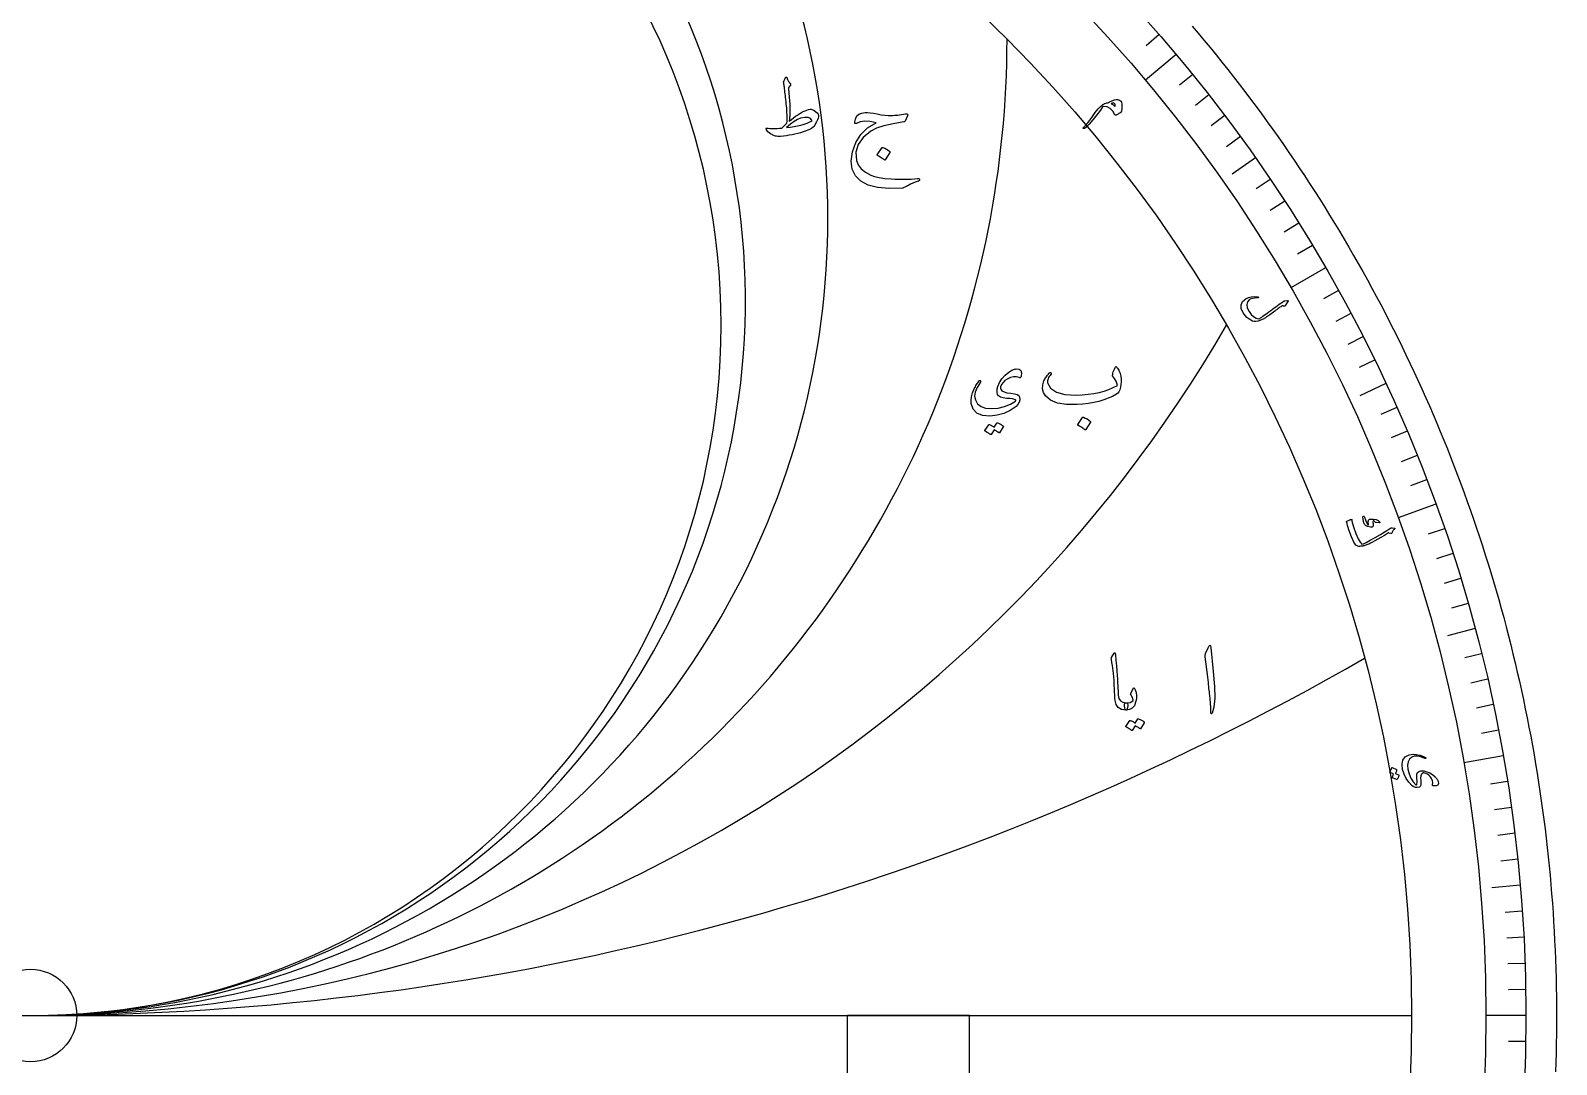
# Model space of a CAD drawing. Header units: millimetres. Extents: x -150 to 150, y -150 to 184.
# Drawn here: x 0 to 150, y -4.8 to 96.8 of the extents above; entities that cross this region are included whole.
import ezdxf

# ---------------------------------------------------------------- set-up
doc = ezdxf.new("R2010")
doc.units = ezdxf.units.MM
for name, color, linetype in [('CUT_INNER', 6, 'Continuous'), ('CUT_OUTER', 1, 'Continuous'), ('ENGRAVE', 7, 'Continuous'), ('ENGRAVE_FINE', 8, 'Continuous'), ('TEXT', 5, 'Continuous')]:
    doc.layers.add(name, color=color, linetype=linetype)

msp = doc.modelspace()

# ---------------------------------------------------------------- linework, layer by layer
at = {"layer": 'CUT_INNER'}
msp.add_circle((0, 0), 4.55, dxfattribs=at)
at = {"layer": 'CUT_OUTER'}
msp.add_lwpolyline([(114.1804, 97.2772), (114.7751, 96.5747), (115.3655, 95.8687), (115.9516, 95.159), (116.5333, 94.4457), (117.1106, 93.7289), (117.6835, 93.0086), (118.252, 92.2847), (118.816, 91.5574), (119.3755, 90.8267), (119.9306, 90.0925), (120.4811, 89.3549), (121.0271, 88.614), (121.5686, 87.8697), (122.1054, 87.1221), (122.6377, 86.3712), (123.1654, 85.6171), (123.6884, 84.8598), (124.2068, 84.0992), (124.7204, 83.3355), (125.2294, 82.5687), (125.7337, 81.7987), (126.2332, 81.0257), (126.728, 80.2496), (127.2181, 79.4705), (127.7033, 78.6885), (128.1837, 77.9034), (128.6593, 77.1154), (129.13, 76.3245), (129.5959, 75.5308), (130.0569, 74.7342), (130.513, 73.9347), (130.9642, 73.1325), (131.4105, 72.3276), (131.8518, 71.5199), (132.2882, 70.7095), (132.7196, 69.8965), (133.1459, 69.0808), (133.5673, 68.2625), (133.9836, 67.4417), (134.3949, 66.6183), (134.8012, 65.7924), (135.2023, 64.9641), (135.5984, 64.1333), (135.9894, 63.3), (136.3752, 62.4644), (136.7559, 61.6265), (137.1315, 60.7862), (137.5019, 59.9436), (137.8671, 59.0988), (138.2271, 58.2518), (138.5819, 57.4025), (138.9315, 56.5511), (139.2759, 55.6976), (139.615, 54.8419), (139.9489, 53.9843), (140.2775, 53.1245), (140.6009, 52.2628), (140.9189, 51.3991), (141.2316, 50.5335), (141.539, 49.6659), (141.8411, 48.7965), (142.1378, 47.9253), (142.4292, 47.0523), (142.7153, 46.1774), (142.9959, 45.3009), (143.2712, 44.4226), (143.5411, 43.5427), (143.8055, 42.6611), (144.0646, 41.778), (144.3182, 40.8932), (144.5664, 40.0069), (144.8092, 39.1191), (145.0465, 38.2298), (145.2783, 37.3391), (145.5047, 36.447), (145.7256, 35.5535), (145.941, 34.6587), (146.1509, 33.7626), (146.3553, 32.8652), (146.5542, 31.9665), (146.7476, 31.0667), (146.9355, 30.1657), (147.1178, 29.2635), (147.2946, 28.3603), (147.4658, 27.456), (147.6315, 26.5506), (147.7916, 25.6443), (147.9462, 24.737), (148.0952, 23.8287), (148.2386, 22.9196), (148.3765, 22.0096), (148.5087, 21.0987), (148.6354, 20.1871), (148.7565, 19.2747), (148.8719, 18.3616), (148.9818, 17.4478), (149.086, 16.5333), (149.1847, 15.6182), (149.2777, 14.7026), (149.3651, 13.7863), (149.4469, 12.8696), (149.523, 11.9524), (149.5936, 11.0347), (149.6585, 10.1166), (149.7177, 9.1981), (149.7713, 8.2793), (149.8193, 7.3602), (149.8617, 6.4407), (149.8984, 5.5211), (149.9294, 4.6012), (149.9548, 3.6812), (149.9746, 2.761), (149.9887, 1.8407), (149.9972, 0.9204), (150, 0), (149.9972, -0.9204), (149.9887, -1.8407), (149.9746, -2.761), (149.9548, -3.6812), (149.9294, -4.6012), (149.8984, -5.5211)], dxfattribs=at)
at = {"layer": 'ENGRAVE'}
for points in [[(112.6085, 94.4898), (109.5922, 91.9588)], [(120.4154, 84.3157), (118.1115, 82.7026)], [(127.3057, 73.5), (123.8958, 71.5312)], [(133.2272, 62.1249), (130.6783, 60.9363)], [(138.1348, 50.277), (134.4348, 48.9303)], [(141.9911, 38.0464), (139.2744, 37.3185)], [(144.7667, 25.5263), (140.8891, 24.8425)], [(146.4406, 12.8119), (143.6388, 12.5668)], [(-135.75, 0), (135.75, 0)], [(-92.31, 0), (-92.31, -92.31), (92.31, -92.31), (92.31, 0)], [(-80.3097, 0), (-80.3097, -80.3097), (80.3097, -80.3097), (80.3097, 0)], [(0, 0), (135.75, 0)], [(92.31, 0), (80.3097, 0)], [(147, 0), (143.0625, 0)]]:
    msp.add_lwpolyline(points, dxfattribs=at)
for radius in [147, 147, 143.0625, 135.75, 135.75]:
    msp.add_circle((0, 0), radius, dxfattribs=at)
for centre, radius, end in [((0, 67.875), 67.875, 90), ((0, 70.2694), 70.2694, 60.000003), ((0, 78.3753), 78.3753, 30.000001), ((0, 95.9897), 95.9897, 0.000001), ((0, 135.75), 135.75, 330), ((0, 262.2489), 262.2489, 300)]:
    msp.add_arc(centre, radius, 270, end, dxfattribs=at)
at = {"layer": 'ENGRAVE_FINE'}
for points in [[(110.9423, 96.4407), (109.6687, 95.3336)], [(114.2405, 92.5101), (112.929, 91.4481)], [(115.8376, 90.5022), (114.5078, 89.4633)], [(117.3994, 88.4668), (116.0517, 87.4512)], [(118.9255, 86.4044), (117.5603, 85.4125)], [(121.8685, 82.2014), (120.4695, 81.2577)], [(123.2846, 80.0619), (121.8693, 79.1429)], [(124.6631, 77.8981), (123.232, 77.0039)], [(126.0036, 75.7106), (124.5571, 74.8415)], [(128.5691, 71.267), (127.0932, 70.4489)], [(129.7933, 69.0123), (128.3033, 68.2201)], [(130.978, 66.7366), (129.4744, 65.9705)], [(132.1227, 64.4406), (130.606, 63.7008)], [(134.2912, 59.7903), (132.7496, 59.1039)], [(135.3142, 57.4375), (133.7609, 56.7781)], [(136.296, 55.0672), (134.7314, 54.435)], [(137.2363, 52.6801), (135.6609, 52.0753)], [(138.9912, 47.8585), (137.3957, 47.3091)], [(139.8053, 45.4255), (138.2004, 44.904)], [(140.5768, 42.9786), (138.963, 42.4853)], [(141.3055, 40.5187), (139.6833, 40.0536)], [(142.6335, 35.5625), (140.9961, 35.1543)], [(143.2324, 33.0678), (141.5882, 32.6882)], [(143.7877, 30.563), (142.1371, 30.2122)], [(144.2992, 28.0489), (142.6427, 27.7269)], [(145.1902, 22.9959), (143.5235, 22.7319)], [(145.5694, 20.4584), (143.8983, 20.2236)], [(145.9043, 17.9148), (144.2294, 17.7091)], [(146.1947, 15.3657), (144.5165, 15.1893)], [(146.6419, 10.2542), (144.9585, 10.1365)], [(146.7985, 7.6934), (145.1134, 7.6051)], [(146.9105, 5.1302), (145.224, 5.0713)], [(146.9776, 2.5655), (145.2904, 2.5361)], [(146.9776, -2.5655), (145.2904, -2.5361)]]:
    msp.add_lwpolyline(points, dxfattribs=at)
at = {"layer": 'TEXT'}
for points in [[(74.0421, 91.833), (74.0789, 91.9172), (74.1118, 91.9918), (74.1408, 92.0566), (74.1659, 92.1118), (74.1868, 92.1568), (74.2027, 92.1911), (74.2139, 92.2148), (74.2201, 92.2279), (74.2332, 92.2448), (74.2492, 92.2569), (74.268, 92.2642), (74.2898, 92.2666), (74.3077, 92.2637), (74.3227, 92.255), (74.3348, 92.2405), (74.344, 92.2201), (74.3847, 92.1214), (74.4214, 92.0343), (74.4543, 91.9589), (74.4834, 91.895), (74.5001, 91.8669), (74.5192, 91.8369), (74.5407, 91.805), (74.5647, 91.7711), (74.5915, 91.7353), (74.6218, 91.6976), (74.6554, 91.6579), (74.6924, 91.6163), (74.7156, 91.5742), (74.7234, 91.533), (74.7156, 91.4929), (74.6924, 91.4537), (74.5453, 91.2601), (74.5255, 91.2287), (74.5124, 91.1963), (74.5061, 91.1629), (74.5066, 91.1285), (74.5821, 90.2764), (74.6305, 89.5859), (74.6518, 89.0571), (74.6459, 88.6898), (74.638, 88.5526), (74.6295, 88.4276), (74.6205, 88.3146), (74.6111, 88.2137), (74.6012, 88.1244), (74.5908, 88.0463), (74.5799, 87.9793), (74.5685, 87.9234), (74.8001, 88.1005), (75.0147, 88.2601), (75.2123, 88.4024), (75.393, 88.5272), (75.5564, 88.6351), (75.7018, 88.7266), (75.8293, 88.8016), (75.9389, 88.8601), (76.1339, 88.9472), (76.3163, 89.015), (76.4861, 89.0634), (76.6434, 89.0924), (76.7266, 89.0948), (76.8137, 89.0789), (76.9047, 89.0445), (76.9995, 88.9918), (77.1872, 88.8587), (77.3247, 88.7305), (77.4118, 88.6071), (77.4485, 88.4885), (77.4461, 88.3564), (77.4156, 88.2079), (77.3571, 88.0429), (77.2705, 87.8614), (77.1737, 87.6829), (77.0847, 87.5343), (77.0034, 87.4158), (76.9298, 87.3272), (76.7789, 87.2155), (76.5195, 87.0892), (76.1518, 86.9484), (75.6756, 86.793), (75.4102, 86.7161), (75.1405, 86.6479), (74.8664, 86.5884), (74.5879, 86.5376), (74.306, 86.495), (74.0218, 86.4601), (73.7351, 86.433), (73.4459, 86.4137), (73.3402, 86.435), (73.2398, 86.4601), (73.1447, 86.4892), (73.055, 86.5221), (72.9696, 86.5589), (72.8876, 86.5995), (72.8089, 86.644), (72.7337, 86.6924), (72.6016, 86.7892), (72.4918, 86.8859), (72.4042, 86.9827), (72.3389, 87.0795), (72.303, 87.1598), (72.2963, 87.215), (72.3185, 87.245), (72.3698, 87.2498), (72.5147, 87.2326), (72.6708, 87.2198), (72.838, 87.2114), (73.0163, 87.2072), (73.2057, 87.2075), (73.4063, 87.2121), (73.618, 87.221), (73.8408, 87.2343), (74.3518, 87.7376), (74.3612, 87.9398), (74.3663, 88.144), (74.367, 88.3501), (74.3634, 88.5582), (74.3559, 88.7687), (74.345, 88.9821), (74.3307, 89.1984), (74.313, 89.4176), (74.2932, 89.6346), (74.2724, 89.8443), (74.2506, 90.0468), (74.2279, 90.2421), (74.2051, 90.4305), (74.1834, 90.6127), (74.1626, 90.7886), (74.1427, 90.9582), (74.1241, 91.1152), (74.1069, 91.2534), (74.0912, 91.3726), (74.0769, 91.473), (74.0641, 91.5551), (74.0527, 91.6192), (74.0428, 91.6654), (74.0343, 91.6937), (74.029, 91.7256), (74.0285, 91.7595), (74.0329, 91.7953), (74.0421, 91.833)], [(105.9017, 89.7231), (105.9772, 89.7678), (106.054, 89.8105), (106.1321, 89.8511), (106.2115, 89.8897), (106.2921, 89.9253), (106.3738, 89.9569), (106.4567, 89.9845), (106.5407, 90.0082), (106.7024, 90.0398), (106.8416, 90.0486), (106.9582, 90.0348), (107.0523, 89.9982), (107.1569, 89.91), (107.2313, 89.7786), (107.2752, 89.6041), (107.2885, 89.3867), (107.2876, 89.3231), (107.2848, 89.2598), (107.2801, 89.1966), (107.2734, 89.1337), (107.265, 89.0706), (107.2551, 89.0073), (107.2437, 88.9436), (107.2308, 88.8796), (107.2215, 88.8446), (107.2084, 88.8152), (107.1915, 88.7916), (107.1708, 88.7735), (107.074, 88.7171), (106.9872, 88.6671), (106.9103, 88.6236), (106.8435, 88.5867), (106.7877, 88.5566), (106.7439, 88.5339), (106.712, 88.5184), (106.6922, 88.5103), (106.6627, 88.5065), (106.6376, 88.5124), (106.6167, 88.5279), (106.6002, 88.5532), (106.3778, 88.9122), (106.1178, 89.1685), (105.8211, 89.3221), (105.4882, 89.3728), (105.456, 89.3689), (105.4285, 89.3593), (105.4059, 89.3441), (105.3881, 89.3232), (105.1707, 89.015), (104.9389, 88.7005), (104.6928, 88.3798), (104.4324, 88.0529), (104.0702, 87.627), (103.7908, 87.3426), (103.5946, 87.199), (103.4818, 87.1962), (103.4685, 87.2225), (103.4735, 87.2565), (103.4969, 87.2982), (103.5385, 87.3475), (103.6317, 87.443), (103.726, 87.5455), (103.8215, 87.6551), (103.9181, 87.7717), (104.0159, 87.8947), (104.1152, 88.0233), (104.2158, 88.1576), (104.3179, 88.2976), (104.6601, 88.7672), (104.9422, 89.1263), (105.1645, 89.3747), (105.3275, 89.5119), (105.4129, 89.5644), (105.4948, 89.609), (105.5732, 89.6457), (105.648, 89.6745), (105.7187, 89.6962), (105.7845, 89.7115), (105.8455, 89.7205), (105.9017, 89.7231)], [(86.1979, 88.4576), (85.9656, 87.935), (85.9445, 87.9005), (85.9197, 87.8745), (85.8912, 87.857), (85.8592, 87.8479), (84.7856, 87.6785), (83.8874, 87.4705), (83.1646, 87.2237), (82.6172, 86.9382), (81.8497, 86.3122), (81.3568, 85.6245), (81.1384, 84.8751), (81.1947, 84.064), (81.3652, 83.6249), (81.6543, 83.2366), (82.062, 82.8991), (82.5882, 82.6124), (82.9578, 82.4842), (83.418, 82.3801), (83.9691, 82.3003), (84.6108, 82.2447), (84.9519, 82.2283), (85.2882, 82.218), (85.6197, 82.2138), (85.9463, 82.2156), (86.2668, 82.2229), (86.5801, 82.235), (86.8862, 82.2519), (87.185, 82.2737), (87.2551, 82.2785), (87.3108, 82.2737), (87.3519, 82.2592), (87.3785, 82.235), (87.393, 82.2053), (87.3979, 82.1745), (87.393, 82.1424), (87.3785, 82.1092), (87.3679, 82.0913), (87.3555, 82.0765), (87.3413, 82.0647), (87.3253, 82.0559), (87.3081, 82.0484), (87.2902, 82.0402), (87.2718, 82.0315), (87.2527, 82.0221), (86.9739, 81.9332), (86.7277, 81.8406), (86.5142, 81.7445), (86.3334, 81.6447), (86.2175, 81.5727), (86.112, 81.5116), (86.0167, 81.4614), (85.9318, 81.4221), (85.8583, 81.3918), (85.7975, 81.3689), (85.7494, 81.3531), (85.714, 81.3447), (84.3906, 81.2957), (83.2656, 81.3906), (82.339, 81.6295), (81.6108, 82.0124), (81.0846, 82.5374), (80.7737, 83.193), (80.6781, 83.9793), (80.7979, 84.8963), (81.1148, 85.8199), (81.6108, 86.6068), (82.2858, 87.257), (83.1398, 87.7705), (82.535, 87.886), (82.0076, 87.9132), (81.5576, 87.8521), (81.185, 87.7027), (81.1523, 87.6906), (81.1221, 87.6834), (81.0943, 87.6809), (81.0689, 87.6834), (81.0477, 87.6912), (81.0326, 87.7051), (81.0235, 87.7251), (81.0205, 87.7511), (81.0338, 87.8715), (81.0543, 87.9906), (81.0822, 88.1086), (81.1172, 88.2253), (81.2406, 88.4521), (81.4366, 88.6197), (81.7051, 88.7279), (82.0463, 88.7769), (82.2622, 88.7751), (82.5326, 88.7503), (82.8574, 88.7025), (83.2366, 88.6318), (83.6279, 88.561), (83.989, 88.5132), (84.3199, 88.4884), (84.6205, 88.4866), (84.765, 88.4929), (84.918, 88.5023), (85.0795, 88.5147), (85.2495, 88.5301), (85.4279, 88.5492), (85.6148, 88.5725), (85.8102, 88.6), (86.014, 88.6318), (86.1307, 88.6354), (86.2003, 88.6076), (86.2227, 88.5483), (86.1979, 88.4576)], [(106.2364, 89.6377), (106.2846, 89.6129), (106.3333, 89.5848), (106.3824, 89.5536), (106.432, 89.5192), (106.4817, 89.4818), (106.5315, 89.4418), (106.5812, 89.3991), (106.631, 89.3538), (106.6254, 89.4716), (106.6089, 89.5635), (106.5814, 89.6293), (106.543, 89.6692), (106.476, 89.6988), (106.4026, 89.7034), (106.3227, 89.683), (106.2364, 89.6377)], [(75.6989, 88.2098), (75.3993, 88.0855), (75.0659, 87.8905), (74.6987, 87.6248), (74.2976, 87.2885), (74.6864, 87.3367), (75.0553, 87.3959), (75.4044, 87.4664), (75.7337, 87.5479), (76.0426, 87.6396), (76.3308, 87.7405), (76.5981, 87.8505), (76.8447, 87.9698), (76.6772, 88.1764), (76.4305, 88.2853), (76.1043, 88.2964), (75.6989, 88.2098)], [(83.7011, 85.3221), (83.7132, 85.3342), (83.7301, 85.3414), (83.7519, 85.3439), (83.7785, 85.3414), (83.9666, 85.2652), (84.1439, 85.1721), (84.3102, 85.062), (84.4656, 84.935), (84.4807, 84.9156), (84.4874, 84.8963), (84.4856, 84.8769), (84.4753, 84.8576), (84.0205, 84.1221), (84.0035, 84.1045), (83.9818, 84.1003), (83.9551, 84.1094), (83.9237, 84.1318), (83.8965, 84.1511), (83.8535, 84.1801), (83.7949, 84.2189), (83.7205, 84.2672), (83.6291, 84.3253), (83.5197, 84.393), (83.392, 84.4705), (83.2463, 84.5576), (83.2269, 84.5721), (83.2172, 84.5866), (83.2172, 84.6011), (83.2269, 84.6156)], [(123.5493, 70.2987), (123.5685, 70.2984), (123.585, 70.2935), (123.5987, 70.2837), (123.6097, 70.2693), (123.6159, 70.2521), (123.6155, 70.2344), (123.6084, 70.216), (123.5946, 70.197), (123.512, 70.0908), (123.4457, 69.9901), (123.3958, 69.8947), (123.3623, 69.8047), (123.3483, 69.7758), (123.3243, 69.7563), (123.2903, 69.7462), (123.2464, 69.7455), (123.2235, 69.748), (123.2016, 69.7502), (123.1806, 69.7522), (123.1606, 69.754), (123.1418, 69.7556), (123.1245, 69.7572), (123.1087, 69.759), (123.0944, 69.7608), (123.069, 69.763), (123.0421, 69.7597), (123.0137, 69.7507), (122.9838, 69.7361), (122.9056, 69.6842), (122.821, 69.6264), (122.73, 69.5626), (122.6327, 69.4928), (122.5289, 69.4174), (122.4183, 69.3367), (122.301, 69.2506), (122.1771, 69.1592), (122.0545, 69.0661), (121.9386, 68.9795), (121.8295, 68.8996), (121.7272, 68.8263), (121.6315, 68.7591), (121.5424, 68.6976), (121.4598, 68.6417), (121.3837, 68.5915), (121.1527, 68.4529), (120.9199, 68.3465), (120.6851, 68.2724), (120.4485, 68.2303), (120.2944, 68.2324), (120.1281, 68.2762), (119.9498, 68.3615), (119.7592, 68.4883), (119.5753, 68.6384), (119.4196, 68.7888), (119.2921, 68.94), (119.1929, 69.0918), (119.0192, 69.5155), (119.004, 69.8833), (119.1479, 70.1958), (119.4516, 70.4531), (119.7154, 70.5812), (120.0008, 70.6605), (120.308, 70.6908), (120.6369, 70.6717), (120.6577, 70.6677), (120.6736, 70.66), (120.6845, 70.6487), (120.6906, 70.6336), (120.6936, 70.6157), (120.6928, 70.6003), (120.6882, 70.5873), (120.6798, 70.5769), (120.6655, 70.5645), (120.6496, 70.5561), (120.6323, 70.5515), (120.6135, 70.5507), (120.3415, 70.536), (120.1201, 70.5057), (119.9494, 70.46), (119.8291, 70.3992), (119.6251, 70.1748), (119.549, 69.9046), (119.6004, 69.5885), (119.779, 69.226), (119.9947, 68.9308), (120.228, 68.7083), (120.4792, 68.5584), (120.7487, 68.4811), (120.8289, 68.5315), (120.9215, 68.5924), (121.0265, 68.6638), (121.1437, 68.7457), (121.2735, 68.8387), (121.4157, 68.9431), (121.5706, 69.059), (121.738, 69.1864), (121.9118, 69.3158), (122.0833, 69.4425), (122.2525, 69.5663), (122.4194, 69.6873), (122.5842, 69.8052), (122.747, 69.9197), (122.9079, 70.0308), (123.0668, 70.1384), (123.216, 70.2488), (123.2347, 70.2583), (123.2533, 70.2654), (123.2718, 70.2699), (123.2901, 70.272)], [(97.171, 62.7134), (96.9203, 62.7971), (96.6406, 62.8005), (96.3319, 62.7236), (95.9942, 62.5663), (95.7798, 62.4163), (95.6013, 62.2373), (95.4585, 62.0292), (95.3516, 61.7921), (95.341, 61.7447), (95.34, 61.6954), (95.3487, 61.6441), (95.3671, 61.5908), (95.49, 61.4254), (95.6961, 61.3005), (95.9855, 61.2163), (96.3581, 61.1728), (96.7258, 61.1336), (96.9929, 61.0625), (97.1593, 60.9594), (97.2252, 60.8244), (97.2324, 60.5418), (97.1768, 60.2902), (97.0582, 60.0696), (96.8768, 59.8799), (96.3005, 59.4865), (95.6864, 59.1967), (95.0347, 59.0104), (94.3452, 58.9276), (93.5923, 58.9799), (93.029, 59.2063), (92.6555, 59.607), (92.4716, 60.1818), (92.461, 60.4973), (92.5064, 60.8399), (92.6081, 61.2096), (92.7658, 61.6063), (92.8207, 61.7167), (92.8771, 61.8231), (92.9349, 61.9257), (92.9942, 62.0244), (93.0554, 62.1197), (93.119, 62.2121), (93.1851, 62.3017), (93.2535, 62.3883), (93.2903, 62.4241), (93.3232, 62.4386), (93.3523, 62.4318), (93.3774, 62.4037), (93.3914, 62.3689), (93.3948, 62.3341), (93.3876, 62.2992), (93.3697, 62.2644), (93.0513, 61.7515), (92.8626, 61.2889), (92.8035, 60.8767), (92.8742, 60.5147), (93.1016, 60.1334), (93.4355, 59.8644), (93.8758, 59.7076), (94.4226, 59.6631), (95.1232, 59.7187), (95.7542, 59.8625), (96.3155, 60.0942), (96.8071, 60.4141), (96.8366, 60.4412), (96.8477, 60.4683), (96.8405, 60.4954), (96.8148, 60.5225), (96.7108, 60.5728), (96.5303, 60.6154), (96.2734, 60.6502), (95.94, 60.6773), (95.6008, 60.7189), (95.3419, 60.7973), (95.1634, 60.9125), (95.0652, 61.0644), (95.0197, 61.2429), (95.0071, 61.4302), (95.0274, 61.6262), (95.0806, 61.8308), (95.2534, 62.2329), (95.4929, 62.6031), (95.7992, 62.9413), (96.1723, 63.2476), (96.2714, 63.3202), (96.3677, 63.3831), (96.4611, 63.4363), (96.5516, 63.4799), (96.6387, 63.5142), (96.7219, 63.5399), (96.8013, 63.5568), (96.8768, 63.565), (97.1719, 63.5375), (97.3529, 63.4083), (97.4197, 63.1775), (97.3723, 62.845), (97.3364, 62.7555), (97.291, 62.7037), (97.2358, 62.6897), (97.171, 62.7134)], [(106.7981, 63.7237), (106.8631, 63.6421), (106.9227, 63.552), (106.9768, 63.4534), (107.0255, 63.3463), (107.0687, 63.2314), (107.1065, 63.1092), (107.1389, 62.9798), (107.1658, 62.8431), (107.2009, 62.5685), (107.2093, 62.2963), (107.1912, 62.0266), (107.1464, 61.7592), (107.0787, 61.5209), (106.9916, 61.3286), (106.8852, 61.1822), (106.7593, 61.0818), (106.3602, 60.8707), (105.9368, 60.6826), (105.4892, 60.5175), (105.0174, 60.3754), (104.5214, 60.2574), (104.0013, 60.1649), (103.4569, 60.0977), (102.8884, 60.056), (101.8227, 60.0669), (100.9481, 60.2157), (100.2646, 60.5024), (99.7723, 60.927), (99.5702, 61.259), (99.4771, 61.6165), (99.4928, 61.9994), (99.6174, 62.4076), (99.6594, 62.4956), (99.7081, 62.5854), (99.7635, 62.6771), (99.8255, 62.7705), (99.8941, 62.8658), (99.9694, 62.9629), (100.0514, 63.0618), (100.14, 63.1625), (100.1696, 63.1909), (100.2005, 63.2084), (100.2325, 63.2151), (100.2658, 63.2108), (100.2882, 63.2024), (100.3069, 63.1867), (100.3221, 63.1637), (100.3335, 63.1334), (100.339, 63.105), (100.336, 63.0778), (100.3245, 63.0518), (100.3045, 63.027), (100.2216, 62.9284), (100.1473, 62.8262), (100.0813, 62.7203), (100.0239, 62.6108), (99.9846, 62.5062), (99.9634, 62.4052), (99.9604, 62.3078), (99.9755, 62.2141), (100.2779, 61.6667), (100.8464, 61.2826), (101.6811, 61.0619), (102.7819, 61.0044), (103.3871, 61.0277), (103.9638, 61.0782), (104.5121, 61.1559), (105.0319, 61.2608), (105.524, 61.393), (105.9888, 61.5524), (106.4264, 61.739), (106.8368, 61.9528), (106.7968, 62.1524), (106.7061, 62.3737), (106.5646, 62.6169), (106.3723, 62.8818), (106.3662, 62.9072), (106.3674, 62.9544), (106.3759, 63.0233), (106.3916, 63.1141), (106.3958, 63.1231), (106.3989, 63.131), (106.4007, 63.1377), (106.4013, 63.1431), (106.4327, 63.2665), (106.4787, 63.4044), (106.5392, 63.5568), (106.6142, 63.7237), (106.6475, 63.7746), (106.6892, 63.7915), (106.7394, 63.7746), (106.7981, 63.7237)], [(103.4206, 58.7979), (103.4327, 58.81), (103.4497, 58.8173), (103.4714, 58.8197), (103.4981, 58.8173), (103.6862, 58.7411), (103.8634, 58.6479), (104.0297, 58.5379), (104.1852, 58.4108), (104.2003, 58.3915), (104.2069, 58.3721), (104.2051, 58.3528), (104.1948, 58.3334), (103.74, 57.5979), (103.7231, 57.5804), (103.7013, 57.5762), (103.6747, 57.5852), (103.6432, 57.6076), (103.616, 57.627), (103.5731, 57.656), (103.5144, 57.6947), (103.44, 57.7431), (103.3487, 57.8012), (103.2392, 57.8689), (103.1116, 57.9463), (102.9658, 58.0334), (102.9464, 58.0479), (102.9368, 58.0625), (102.9368, 58.077), (102.9464, 58.0915)], [(95.0032, 58.2463), (95.0129, 58.256), (95.0264, 58.2618), (95.0439, 58.2637), (95.0652, 58.2618), (95.1414, 58.2333), (95.2152, 58.2018), (95.2865, 58.1675), (95.3555, 58.1302), (95.4225, 58.0896), (95.4881, 58.045), (95.5522, 57.9967), (95.6148, 57.9444), (95.6269, 57.9284), (95.6323, 57.9115), (95.6308, 57.8936), (95.6226, 57.8747), (95.251, 57.2863), (95.2408, 57.2786), (95.2258, 57.2786), (95.206, 57.2863), (95.1813, 57.3018), (95.1643, 57.3161), (95.1368, 57.3357), (95.0985, 57.3606), (95.0497, 57.3908), (94.9897, 57.4269), (94.9181, 57.4692), (94.8348, 57.5179), (94.74, 57.5728), (94.4458, 57.116), (94.4323, 57.102), (94.4148, 57.0986), (94.3935, 57.1058), (94.3684, 57.1237), (94.3466, 57.1392), (94.3123, 57.1625), (94.2653, 57.1934), (94.2058, 57.2321), (94.1327, 57.2786), (94.0452, 57.3328), (93.9431, 57.3947), (93.8264, 57.4644), (93.8143, 57.476), (93.809, 57.4876), (93.8105, 57.4992), (93.8187, 57.5108), (94.1981, 58.076), (94.2077, 58.0857), (94.2213, 58.0915), (94.2387, 58.0934), (94.26, 58.0915), (94.3248, 58.0704), (94.3877, 58.046), (94.4487, 58.0182), (94.5077, 57.987), (94.5648, 57.9529), (94.62, 57.9163), (94.6732, 57.8774), (94.7245, 57.836)], [(134.0773, 47.8353), (134.033, 47.7864), (133.9921, 47.7373), (133.9545, 47.6879), (133.9202, 47.6382), (133.8894, 47.5879), (133.8621, 47.5368), (133.8384, 47.4847), (133.8182, 47.4317), (133.8042, 47.4091), (133.7834, 47.3959), (133.7557, 47.3919), (133.7211, 47.3973), (133.5346, 47.4366), (133.5148, 47.4398), (133.4985, 47.4413), (133.4856, 47.4411), (133.4762, 47.4393), (133.0923, 47.2069), (132.7443, 47.0001), (132.4321, 46.8188), (132.1558, 46.6629), (131.9157, 46.5326), (131.712, 46.4283), (131.5448, 46.3499), (131.4141, 46.2974), (131.1636, 46.2092), (131.0827, 46.1857), (131, 46.1659), (130.9157, 46.1498), (130.8298, 46.1374), (130.7421, 46.129), (130.6524, 46.1249), (130.5609, 46.1251), (130.4676, 46.1297), (130.2924, 46.2398), (130.0904, 46.5472), (129.8603, 47.0513), (129.5997, 47.7516), (129.5265, 47.9733), (129.4641, 48.1804), (129.4125, 48.373), (129.3718, 48.551), (129.3727, 48.5689), (129.3784, 48.5836), (129.3889, 48.5951), (129.4043, 48.6034), (129.4802, 48.6372), (129.5496, 48.6674), (129.6123, 48.694), (129.6684, 48.717), (129.7185, 48.7368), (129.7633, 48.7534), (129.8027, 48.767), (129.8368, 48.7774), (129.8563, 48.7822), (129.8693, 48.7795), (129.8756, 48.7693), (129.8754, 48.7515), (129.8839, 48.6198), (129.9145, 48.4576), (129.9672, 48.2647), (130.0417, 48.041), (130.2842, 47.3804), (130.5029, 46.8741), (130.6995, 46.5223), (130.8754, 46.3255), (131.0308, 46.3809), (131.3022, 46.5125), (131.6894, 46.7208), (132.1923, 47.0061), (132.6938, 47.297), (133.0723, 47.5192), (133.328, 47.6723), (133.461, 47.7561), (133.4969, 47.7804), (133.5306, 47.803), (133.5618, 47.8241), (133.5908, 47.8437), (133.6172, 47.8616), (133.6405, 47.8777), (133.661, 47.892), (133.6784, 47.9045), (133.7176, 47.9288), (133.7576, 47.9446), (133.7985, 47.9519), (133.8403, 47.9507), (134.0697, 47.9209), (134.0857, 47.9175), (134.0974, 47.9117), (134.105, 47.9037), (134.1083, 47.8935), (134.106, 47.8787), (134.1001, 47.8641), (134.0905, 47.8496), (134.0773, 47.8353)], [(132.6399, 48.4965), (132.6422, 48.4864), (132.6415, 48.4766), (132.6377, 48.4672), (132.6309, 48.4581), (132.6237, 48.4532), (132.6153, 48.4495), (132.6058, 48.4467), (132.5953, 48.4451), (132.2859, 48.4547), (132.2537, 48.4579), (132.2276, 48.4641), (132.2077, 48.4732), (132.1939, 48.4853), (132.152, 48.5433), (132.108, 48.5895), (132.0617, 48.624), (132.0133, 48.6467), (131.9923, 48.647), (131.9761, 48.6301), (131.9648, 48.596), (131.9584, 48.5448), (131.9591, 48.5124), (131.9609, 48.4793), (131.9635, 48.4454), (131.9672, 48.4109), (131.972, 48.3753), (131.9779, 48.3383), (131.9851, 48.2999), (131.9935, 48.2602), (131.9874, 48.1101), (131.8922, 48.0281), (131.708, 48.0141), (131.435, 48.0676), (131.3481, 48.0989), (131.2764, 48.1343), (131.2197, 48.1737), (131.1781, 48.2171), (131.1455, 48.2696), (131.1118, 48.3464), (131.077, 48.4474), (131.0411, 48.5727), (131.0241, 48.6372), (131.0101, 48.6991), (130.9992, 48.7586), (130.9913, 48.8156), (130.9856, 48.8698), (130.981, 48.9207), (130.9776, 48.9685), (130.9754, 49.0131), (130.9798, 49.0428), (130.9888, 49.0662), (131.0023, 49.0832), (131.0203, 49.094), (131.0415, 49.0983), (131.0594, 49.094), (131.0739, 49.0813), (131.0851, 49.06), (131.1165, 48.9906), (131.1508, 48.9114), (131.188, 48.8223), (131.228, 48.7234), (131.3025, 48.5388), (131.3674, 48.3971), (131.4229, 48.2984), (131.469, 48.2426), (131.4781, 48.2365), (131.4877, 48.235), (131.4978, 48.2379), (131.5084, 48.2455), (131.514, 48.2526), (131.5176, 48.2634), (131.5192, 48.2778), (131.5187, 48.2958), (131.4997, 48.4574), (131.4946, 48.5261), (131.4979, 48.5877), (131.5095, 48.6422), (131.5295, 48.6897), (131.5572, 48.7338), (131.5907, 48.7662), (131.63, 48.787), (131.675, 48.796), (131.9969, 48.8086), (132.265, 48.7629), (132.4795, 48.6588), (132.6399, 48.4965)], [(115.757, 36.1591), (115.8496, 36.3382), (115.9239, 36.4011), (115.9802, 36.3478), (116.0183, 36.1785), (116.2409, 33.8075), (116.3733, 32.3523), (116.403, 31.1898), (116.3298, 30.32), (116.1538, 29.743), (116.1217, 29.6958), (116.0933, 29.6704), (116.0685, 29.6668), (116.0473, 29.6849), (116.0304, 29.7134), (116.0183, 29.7503), (116.011, 29.7956), (116.0086, 29.8495), (116.0086, 30.2686), (115.9893, 30.7132), (115.9506, 31.1831), (115.8925, 31.6785), (115.8798, 31.8079), (115.8417, 32.1575), (115.7782, 32.7273), (115.6893, 33.5172), (115.4764, 35.2688), (115.4715, 35.362), (115.4764, 35.4478), (115.4909, 35.5265), (115.5151, 35.5978)], [(106.5199, 35.6095), (106.5349, 35.6327), (106.5489, 35.6482), (106.562, 35.6559), (106.5741, 35.6559), (106.5925, 35.6457), (106.6089, 35.6153), (106.6235, 35.5645), (106.636, 35.4933), (106.6999, 34.9151), (106.7522, 34.3804), (106.7928, 33.8893), (106.8218, 33.4417), (106.8405, 33.059), (106.8577, 32.7159), (106.8734, 32.4125), (106.8877, 32.1488), (106.9, 31.9248), (106.9099, 31.7404), (106.9174, 31.5957), (106.9225, 31.4907), (106.9912, 31.1762), (107.1431, 30.9449), (107.3783, 30.7969), (107.6967, 30.732), (107.7852, 30.7088), (107.8418, 30.6546), (107.8665, 30.5695), (107.8593, 30.4533), (107.823, 30.2704), (107.7838, 30.1398), (107.7417, 30.0614), (107.6967, 30.0353), (107.2486, 30.0943), (106.9186, 30.2714), (106.7067, 30.5665), (106.6128, 30.9798), (106.5981, 31.1774), (106.5848, 31.3756), (106.5729, 31.5742), (106.5625, 31.7733), (106.5531, 31.9729), (106.5441, 32.173), (106.5356, 32.3736), (106.5277, 32.5746), (106.5131, 32.9581), (106.4928, 33.3033), (106.4667, 33.6103), (106.4348, 33.8791), (106.397, 34.1373), (106.3535, 34.4124), (106.3041, 34.7044), (106.2489, 35.0133), (106.2417, 35.069), (106.2431, 35.1198), (106.2533, 35.1657), (106.2722, 35.2069)], [(108.1612, 31.6688), (108.378, 32.1488), (108.4099, 32.2015), (108.4438, 32.2204), (108.4796, 32.2054), (108.5173, 32.1565), (108.587, 32.0102), (108.6412, 31.8575), (108.6799, 31.6986), (108.7031, 31.5333), (108.7104, 31.3608), (108.7012, 31.1801), (108.6756, 30.9911), (108.6335, 30.794), (108.5052, 30.462), (108.3064, 30.2249), (108.0368, 30.0827), (107.6967, 30.0353), (107.6575, 30.0599), (107.6173, 30.134), (107.5762, 30.2574), (107.5341, 30.4301), (107.522, 30.5225), (107.5244, 30.5985), (107.5414, 30.658), (107.5728, 30.7011), (107.598, 30.7175), (107.627, 30.7282), (107.6599, 30.733), (107.6967, 30.732), (107.911, 30.7388), (108.0973, 30.7824), (108.2556, 30.8627), (108.3857, 30.9798), (108.3915, 30.989), (108.3935, 31.0011), (108.3915, 31.0161), (108.3857, 31.034), (108.3552, 31.1433), (108.3102, 31.2546), (108.2507, 31.3678), (108.1767, 31.483), (108.1525, 31.5265), (108.1418, 31.572), (108.1448, 31.6195), (108.1612, 31.6688)], [(108.8502, 29.1604), (108.8599, 29.1701), (108.8735, 29.1759), (108.8909, 29.1778), (108.9122, 29.1759), (108.9884, 29.1474), (109.0622, 29.1159), (109.1335, 29.0815), (109.2025, 29.0443), (109.2695, 29.0036), (109.3351, 28.9591), (109.3992, 28.9107), (109.4618, 28.8585), (109.4739, 28.8425), (109.4793, 28.8256), (109.4778, 28.8077), (109.4696, 28.7888), (109.098, 28.2004), (109.0878, 28.1927), (109.0728, 28.1927), (109.053, 28.2004), (109.0283, 28.2159), (109.0114, 28.2302), (108.9838, 28.2498), (108.9456, 28.2747), (108.8967, 28.3049), (108.8367, 28.341), (108.7651, 28.3833), (108.6818, 28.432), (108.587, 28.4869), (108.2928, 28.0301), (108.2793, 28.0161), (108.2618, 28.0127), (108.2406, 28.0199), (108.2154, 28.0378), (108.1936, 28.0533), (108.1593, 28.0765), (108.1123, 28.1075), (108.0528, 28.1462), (107.9798, 28.1927), (107.8922, 28.2469), (107.7901, 28.3088), (107.6735, 28.3785), (107.6614, 28.3901), (107.656, 28.4017), (107.6575, 28.4133), (107.6657, 28.4249), (108.0451, 28.9901), (108.0548, 28.9998), (108.0683, 29.0056), (108.0857, 29.0075), (108.107, 29.0056), (108.1718, 28.9845), (108.2348, 28.9601), (108.2957, 28.9323), (108.3548, 28.9011), (108.4118, 28.867), (108.467, 28.8304), (108.5202, 28.7915), (108.5715, 28.7501)], [(137.8201, 22.7048), (137.8491, 22.8881), (137.8191, 23.0825), (137.73, 23.2876), (137.5817, 23.503), (137.4528, 23.6336), (137.308, 23.7357), (137.1475, 23.8094), (136.9711, 23.8547), (136.9372, 23.8564), (136.903, 23.8511), (136.8687, 23.839), (136.8342, 23.8199), (136.7347, 23.7155), (136.6731, 23.5588), (136.6492, 23.3499), (136.6627, 23.0886), (136.6781, 22.8312), (136.6595, 22.6393), (136.6073, 22.5132), (136.5215, 22.4526), (136.3271, 22.4155), (136.147, 22.4251), (135.9813, 22.4811), (135.8297, 22.5834), (135.4921, 22.9312), (135.2207, 23.3152), (135.0151, 23.736), (134.8749, 24.194), (134.8183, 24.7114), (134.9035, 25.1223), (135.1317, 25.4277), (135.5035, 25.6275), (135.7191, 25.6758), (135.9606, 25.6893), (136.228, 25.6677), (136.5214, 25.6107), (136.6043, 25.5872), (136.6848, 25.5622), (136.7628, 25.5356), (136.8384, 25.5075), (136.9118, 25.4775), (136.9836, 25.4455), (137.0536, 25.4114), (137.122, 25.3752), (137.1513, 25.3544), (137.1655, 25.3336), (137.1646, 25.3127), (137.1485, 25.2917), (137.1263, 25.2776), (137.1027, 25.2709), (137.0778, 25.2715), (137.0515, 25.2794), (136.6579, 25.4332), (136.3154, 25.5034), (136.0242, 25.4907), (135.7842, 25.3958), (135.5508, 25.1916), (135.4077, 24.9298), (135.3546, 24.6101), (135.3911, 24.2322), (135.5141, 23.7615), (135.688, 23.3482), (135.9133, 22.992), (136.1906, 22.6925), (136.2127, 22.6754), (136.2327, 22.6709), (136.2506, 22.679), (136.2663, 22.6997), (136.2892, 22.7768), (136.2978, 22.9055), (136.2922, 23.0857), (136.2719, 23.3175), (136.2607, 23.555), (136.2839, 23.7419), (136.3419, 23.8782), (136.4349, 23.964), (136.5525, 24.0169), (136.6801, 24.0482), (136.8176, 24.058), (136.9652, 24.0461), (137.2633, 23.9755), (137.5474, 23.8544), (137.8173, 23.6825), (138.0729, 23.4596), (138.1347, 23.3992), (138.1894, 23.3396), (138.2371, 23.2809), (138.2778, 23.223), (138.3116, 23.1664), (138.339, 23.1114), (138.36, 23.0581), (138.3744, 23.0065), (138.3893, 22.7978), (138.3208, 22.6572), (138.169, 22.5847), (137.9339, 22.58), (137.868, 22.5948), (137.8271, 22.6204), (137.8111, 22.6571), (137.8201, 22.7048)], [(134.4846, 23.6647), (134.4924, 23.6593), (134.498, 23.6508), (134.5014, 23.6393), (134.5026, 23.6246), (134.492, 23.5696), (134.4791, 23.5159), (134.4638, 23.4634), (134.4462, 23.4123), (134.4261, 23.3621), (134.4031, 23.3124), (134.3772, 23.2633), (134.3485, 23.2147), (134.3389, 23.2046), (134.3279, 23.199), (134.3153, 23.1979), (134.3014, 23.2012), (133.852, 23.3814), (133.8455, 23.3873), (133.8437, 23.3974), (133.8467, 23.4117), (133.8545, 23.4302), (133.8623, 23.4433), (133.8726, 23.4642), (133.8853, 23.493), (133.9003, 23.5296), (133.9181, 23.5744), (133.9387, 23.6278), (133.9624, 23.6898), (133.9889, 23.7604), (133.6388, 23.9024), (133.6275, 23.9098), (133.6231, 23.9211), (133.6255, 23.9363), (133.6348, 23.9554), (133.6429, 23.972), (133.6547, 23.998), (133.6704, 24.0334), (133.6899, 24.0782), (133.713, 24.1331), (133.7397, 24.1988), (133.7699, 24.2752), (133.8036, 24.3625), (133.8101, 24.3721), (133.8175, 24.3771), (133.8257, 24.3776), (133.8347, 24.3735), (134.2703, 24.1881), (134.2781, 24.1828), (134.2838, 24.1744), (134.2872, 24.1628), (134.2885, 24.1482), (134.2819, 24.1018), (134.2726, 24.0563), (134.2608, 24.0117), (134.2465, 23.9679), (134.2298, 23.9252), (134.2113, 23.8834), (134.1908, 23.8427), (134.1685, 23.803)]]:
    msp.add_lwpolyline(points, close=True, dxfattribs=at)

doc.saveas('drawing.dxf')
